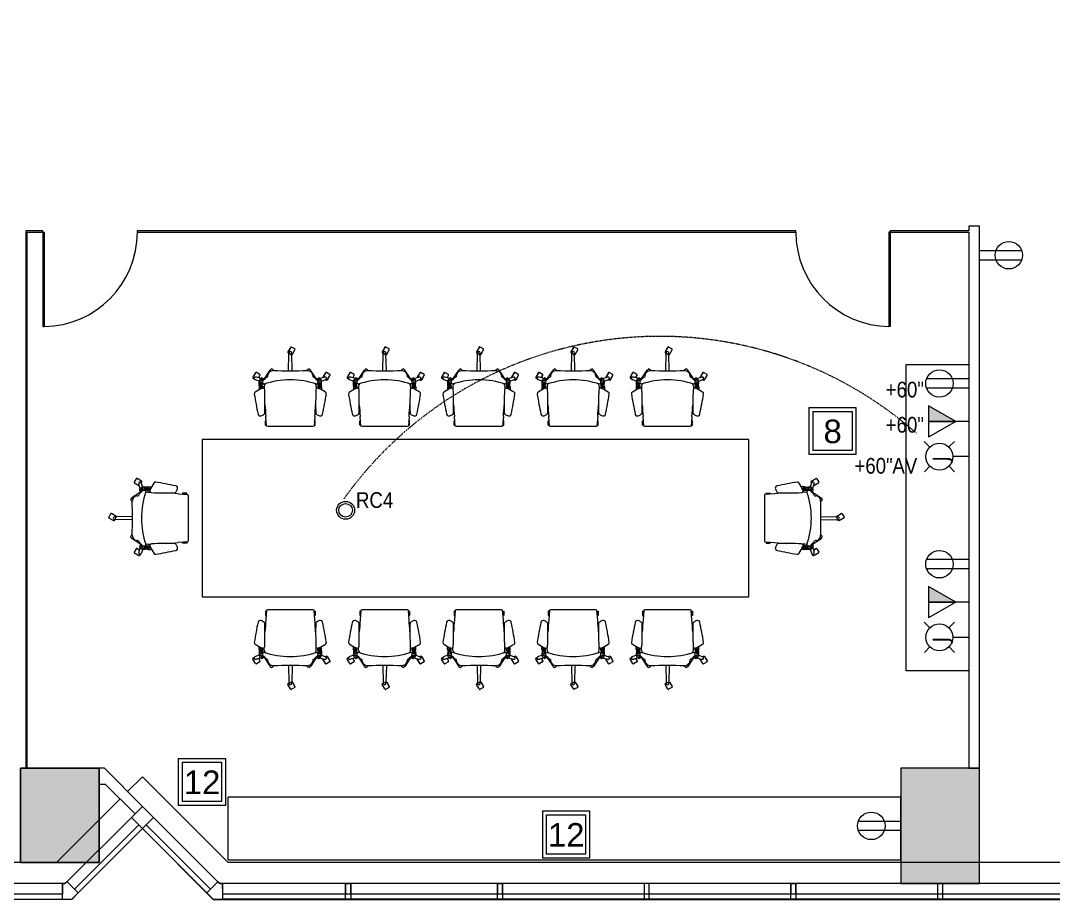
# Model space of a CAD drawing. Header units: inches. Extents: x 1 to 4591, y -953 to 1388.
# Drawn here: x 3199.8 to 3594.1, y -691.2 to -355.7 of the extents above; entities that cross this region are included whole.
import ezdxf

# ---------------------------------------------------------------- set-up
doc = ezdxf.new("R2010")
doc.units = ezdxf.units.IN
doc.header["$MEASUREMENT"] = 0
doc.linetypes.add('Overhead', pattern=[0.15625, 0.09375, -0.0625])
for name, color, linetype, lineweight in [('4th Floor Revit Background_dwg', 8, 'Continuous', 9), ('8309_BB$0$BB_COL_FILL', 7, 'Continuous', 9), ('A-ANNO-NOTE', 131, 'Continuous', 20), ('A-DOOR', 31, 'Continuous', 9), ('A-EXIST-GLAZ', 7, 'Continuous', 9), ('A-EXIST-WALL-INT', 7, 'Continuous', 9), ('A-FLOR', 192, 'Continuous', 13), ('A-FLOR-OVHD', 1, 'Overhead', 9), ('A-WALL', 113, 'Continuous', 50), ('E-COMM-IDEN', 2, 'Continuous', 9), ('E-ELEC-FIXT-IDEN', 2, 'Continuous', 9), ('I-FURN', 30, 'Continuous', 9), ('I-WALL', 2, 'Continuous', 9), ('Q-CASE', 31, 'Continuous', 9)]:
    doc.layers.add(name, color=color, linetype=linetype, lineweight=lineweight)
doc.styles.add('Arial_1', font='arial.ttf', dxfattribs={"height": 9})
doc.styles.add('Arial_3', font='arial.ttf', dxfattribs={"width": 0.85, "height": 6})
doc.styles.add('Tahoma', font='tahoma.ttf', dxfattribs={"height": 6})

# ---------------------------------------------------------------- blocks, each defined once
blk = doc.blocks.new('Single-Glass - No Frame - 36_ x 108_-2852479-4th Floor New Construction - Tel_Data_Elec Plan')
at = {"layer": 'A-DOOR', "color": 250, "lineweight": 20}
for p, q in [((17.5, 0.25), (17.5, 36.31)), ((18, 36.31), (17.5, 36.31)), ((18, 0.25), (18, 36.31)), ((18, 0.25), (17.5, 0.25))]:
    blk.add_line(p, q, dxfattribs=at)
at = {"layer": 'A-DOOR'}
blk.add_arc((18, 0.25), 36.07, 90.7943, 180, dxfattribs=at)
blk = doc.blocks.new('Single-Glass - No Frame - 36_ x 108_-2852480-4th Floor New Construction - Tel_Data_Elec Plan')
at = {"layer": 'A-DOOR', "color": 250, "lineweight": 20}
for p, q in [((17.5, -0.25), (17.5, -36.31)), ((18, -0.25), (17.5, -0.25)), ((18, -0.25), (18, -36.31)), ((18, -36.31), (17.5, -36.31))]:
    blk.add_line(p, q, dxfattribs=at)
at = {"layer": 'A-DOOR'}
blk.add_arc((18, -0.25), 36.07, 180, 269.2057, dxfattribs=at)
blk = doc.blocks.new('Counter Top _No Backsplash_ - Standard Counter Top-1529861-4th Floor New Construction - Tel_Data_Elec Plan')
at = {"layer": 'Q-CASE', "lineweight": 13}
for p, q in [((-47.26, 0), (-47.26, -24)), ((69.49, 0), (69.49, -24)), ((-47.26, -24), (69.49, -24))]:
    blk.add_line(p, q, dxfattribs=at)
blk = doc.blocks.new('Table - Rect - Adjustable Size - Table - Rect - Adjustable Size-3016151-4th Floor New Construction - Tel_Data_Elec Plan')
at = {"layer": 'I-FURN'}
for p, q in [((184.7, 48), (-24, 48)), ((-24, 48), (-24, -12)), ((184.7, -12), (184.7, 48)), ((-24, -12), (184.7, -12))]:
    blk.add_line(p, q, dxfattribs=at)
blk = doc.blocks.new('Counter Top _No Backsplash_ - Standard Counter Top-2804795-4th Floor New Construction - Tel_Data_Elec Plan')
at = {"layer": 'Q-CASE', "lineweight": 13}
for p, q in [((209.46, 0), (-47.26, 0)), ((-47.26, 0), (-47.26, -24)), ((209.46, 0), (209.46, -24)), ((-47.26, -24), (209.46, -24))]:
    blk.add_line(p, q, dxfattribs=at)
blk = doc.blocks.new('Chairs - Task Chair-553613-4th Floor New Construction - Tel_Data_Elec Plan')
at = {"layer": 'I-FURN'}
for p, q in [((-9.5, 17.28), (-9.5, 15.71)), ((-9.34, 17.28), (-9.5, 17.28)), ((-9.07, 17.74), (-9.34, 13.95)), ((-9.34, 15.71), (-9.34, 17.28)), ((-8.61, 17.87), (-9.07, 17.74)), ((8.61, 17.87), (-8.61, 17.87)), ((9.07, 17.74), (8.61, 17.87)), ((9.34, 13.95), (9.07, 17.74)), ((9.34, 15.71), (9.34, 17.28)), ((9.34, 17.28), (9.5, 17.28)), ((9.5, 17.28), (9.5, 15.71)), ((-9.5, 15.71), (-9.34, 15.71)), ((9.5, 15.71), (9.34, 15.71)), ((-11.87, 0.46), (-13.23, -0.01)), ((-11.94, 2.68), (-11.93, 3.82)), ((-11.85, 2.19), (-11.87, 0.38)), ((-11.8, 1.34), (-11.46, 1.34)), ((-11.79, 0.41), (-11.8, 1.34)), ((-10.5, 0.41), (-11.79, 0.41)), ((-11.51, 1.83), (-11.5, 3.09)), ((-11.46, 1.07), (-11.46, 3.04)), ((-11.01, 1.07), (-11.46, 1.07)), ((-11.01, 3.01), (-11.01, 1.07)), ((-11.01, 1.35), (-10.47, 1.36)), ((-10.98, 1.81), (-11, 3.05)), ((-10.67, 2.11), (-10.69, 1.35)), ((-10.57, 2.34), (-10.55, 2.67)), ((-10.55, 2.67), (-10.56, 3.18)), ((-10.28, 0.18), (-10.26, 0.13)), ((-10.26, 0.13), (-7.71, -3.75)), ((-9.92, 2.44), (-9.93, 3.44)), ((10.26, 0.13), (7.71, -3.75)), ((9.92, 2.44), (9.93, 3.44)), ((10.28, 0.18), (10.26, 0.13)), ((11.01, 1.35), (10.47, 1.36)), ((10.5, 0.41), (11.79, 0.41)), ((10.55, 2.67), (10.56, 3.18)), ((10.57, 2.34), (10.55, 2.67)), ((10.67, 2.11), (10.69, 1.35)), ((10.98, 1.81), (11, 3.05)), ((11.01, 3.01), (11.01, 1.07)), ((11.01, 1.07), (11.46, 1.07)), ((11.46, 1.07), (11.46, 3.04)), ((11.8, 1.34), (11.46, 1.34)), ((11.51, 1.83), (11.5, 3.09)), ((11.79, 0.41), (11.8, 1.34)), ((11.85, 2.19), (11.87, 0.38)), ((11.87, 0.46), (13.23, -0.01)), ((11.94, 2.68), (11.93, 3.82)), ((13.45, -0.11), (13.82, 0.11)), ((14.09, 0.03), (15.15, -1.8)), ((-13.23, -2.75), (-14.29, -0.91)), ((-14.27, -1.01), (-14.24, -0.99)), ((-13.31, -2.68), (-14.27, -1.01)), ((-14.21, -0.64), (-13.75, -0.37)), ((-13.27, -2.66), (-13.31, -2.68)), ((-11.66, -2.08), (-12.95, -2.82)), ((-11.25, -0.5), (-12.91, -1)), ((-12.18, -0.78), (-11.59, -1.8)), ((-12.14, -0.77), (-11.6, -1.7)), ((-11.1, -0.66), (-11.7, -0.04)), ((-11.6, -1.7), (-11.64, -1.72)), ((-9.9, -0.41), (-10.82, -0.7)), ((-7.71, -3.75), (-7.19, -4.17)), ((-0.66, -3.46), (-0.52, -10)), ((0.66, -3.46), (0.52, -10)), ((7.71, -3.75), (7.19, -4.17)), ((9.9, -0.41), (10.82, -0.7)), ((11.1, -0.66), (11.7, -0.04)), ((11.25, -0.5), (12.91, -1)), ((13.52, -2.75), (12.46, -0.91)), ((12.47, -1.01), (12.5, -0.99)), ((13.43, -2.68), (12.47, -1.01)), ((13.47, -2.66), (13.43, -2.68)), ((15.08, -2.08), (13.79, -2.82)), ((14.14, -0.05), (14.18, -0.03)), ((14.18, -0.03), (15.14, -1.7)), ((15.14, -1.7), (15.11, -1.72)), ((0.14, -12.46), (-0.91, -10.63)), ((-0.9, -10.73), (-0.87, -10.71)), ((0.06, -12.4), (-0.9, -10.73)), ((-0.84, -10.35), (-0.51, -10.16)), ((-0.51, -10.16), (0.45, -9.61)), ((1.71, -11.79), (0.42, -12.53)), ((0.72, -9.68), (1.78, -11.52)), ((0.77, -9.76), (0.8, -9.74)), ((0.8, -9.74), (1.77, -11.41)), ((1.77, -11.41), (1.73, -11.43)), ((0.1, -12.38), (0.06, -12.4))]:
    blk.add_line(p, q, dxfattribs=at)
for centre, radius, start, end in [((-8.78, 17.46), 0.589, 197.5488, 234.8938), ((-8.78, 15.53), 0.589, 134.4881, 162.4512), ((8.78, 17.46), 0.589, 305.1062, 342.4512), ((8.78, 15.53), 0.589, 17.5488, 45.5119), ((160.08, -23.12), 176.17, 168.1407, 170.6784), ((-11.48, 12.92), 0.859, 67.1573, 168.4211), ((-15.08, 4.35), 10.15, 60.0767, 67.2087), ((-10.32, 12.61), 0.615, 1.1809, 60.0767), ((-165.25, 9.42), 155.58, 357.9527, 1.1809), ((255.74, -8.01), 265.99, 175.2633, 176.2298), ((-255.74, -8.01), 265.99, 3.7702, 4.7367), ((165.25, 9.42), 155.58, 178.8191, 182.0473), ((10.32, 12.61), 0.615, 119.9233, 178.8191), ((15.08, 4.35), 10.15, 112.7913, 119.9233), ((11.48, 12.92), 0.859, 12.1424, 112.8427), ((-160.08, -23.12), 176.17, 9.3216, 11.8621), ((-13.01, 5.3), 0.749, 170.9769, 238.6662), ((1.3, 28.7), 28.17, 238.5497, 244.6019), ((-1.3, 28.7), 28.17, 295.3981, 301.4567), ((13.01, 5.3), 0.749, 301.5732, 9.0231), ((-11.06, 2.6), 0.887, 175.1633, 239.8143), ((-11.28, 0.37), 0.593, 179.0883, 275.9781), ((-11.2, 3.54), 0.533, 236.2491, 293.0328), ((-11.2, 3.47), 0.5, 238.5326, 292.9427), ((-11.36, 0.43), 0.657, 282.0358, 358.6793), ((-11.49, 2.63), 0.971, 302.0505, 342.3775), ((-10.48, 3.89), 0.711, 244.5158, 357.9527), ((-9.55, 0.85), 1.04, 126.1361, 211.8602), ((-11.69, 0.08), 1.25, 349.0811, 13.6231), ((-13.77, -4.39), 5.75, 42.5052, 54.6291), ((0, 31.42), 31.42, 251.1164, 288.8836), ((-8.09, 2.53), 1.84, 182.7113, 213.401), ((13.77, -4.39), 5.75, 125.3709, 137.4948), ((8.09, 2.53), 1.84, 326.599, 357.2887), ((10.48, 3.89), 0.711, 182.0473, 295.4842), ((9.55, 0.85), 1.04, 328.1398, 53.8639), ((11.69, 0.08), 1.25, 166.3769, 190.9189), ((11.49, 2.63), 0.971, 197.6225, 237.9495), ((11.36, 0.43), 0.657, 181.3207, 257.9642), ((11.2, 3.54), 0.533, 246.9672, 303.7509), ((11.2, 3.47), 0.5, 247.0573, 301.4674), ((11.28, 0.37), 0.593, 264.0219, 0.9117), ((11.06, 2.6), 0.887, 300.1857, 4.8367), ((13.92, -0.07), 0.2, 30, 119.888), ((-14.11, -0.81), 0.2, 120, 210.2094), ((-13.37, -0.61), 0.445, 153.9362, 242.1792), ((-13.25, -0.67), 0.583, 123.4497, 153.9089), ((-13.31, -0.49), 0.583, 242.1792, 272.5752), ((-12.73, -1.46), 1.53, 109.2073, 123.5114), ((-13.35, 0.46), 1.53, 272.498, 286.7927), ((-13.05, -2.65), 0.2, 210, 300), ((-11.76, -1.9), 0.2, 299.8879, 30), ((-10.91, -0.39), 0.323, 235.5284, 330.3379), ((-11.38, 0), 0.922, 323.5318, 350.3393), ((-5.74, 3.53), 5.54, 226.82, 238.9813), ((-23.82, -2.16), 15.26, 1.4313, 3.5527), ((-6.32, -1.36), 2.29, 190.6082, 225.4023), ((-6.2, -0.69), 2.87, 232.9914, 264.295), ((-7.35, -3.06), 1.12, 277.9248, 334.3781), ((0, -248.58), 245.12, 88.4848, 91.5152), ((7.35, -3.06), 1.12, 205.6219, 262.0752), ((6.2, -0.69), 2.87, 275.705, 307.0086), ((6.32, -1.36), 2.29, 314.5977, 349.3918), ((23.82, -2.16), 15.26, 176.4473, 178.5687), ((5.74, 3.53), 5.54, 301.0187, 313.18), ((11.38, 0), 0.922, 189.6607, 216.4682), ((10.91, -0.39), 0.323, 209.6621, 304.4716), ((12.63, -0.81), 0.2, 195.1327, 209.8705), ((13.35, 0.46), 1.53, 253.2073, 267.502), ((12.73, -1.46), 1.53, 56.4124, 70.7927), ((13.31, -0.49), 0.583, 267.4248, 297.8208), ((13.69, -2.65), 0.2, 210, 300), ((13.25, -0.67), 0.583, 26.0911, 56.3507), ((13.37, -0.61), 0.445, 297.8208, 26.0638), ((14.98, -1.9), 0.2, 299.832, 30), ((-0.74, -10.53), 0.2, 119.8643, 210), ((1.01, -9.97), 1.53, 181.2073, 195.5495), ((0.1, -10.22), 0.583, 195.5495, 225.746), ((0, -10.32), 0.445, 225.7229, 314.2771), ((-0.1, -10.22), 0.583, 314.254, 344.4505), ((0.55, -9.78), 0.2, 95.235, 119.8607), ((-1.01, -9.97), 1.53, 344.4505, 358.7927), ((0.55, -9.78), 0.2, 29.8466, 95.235), ((1.61, -11.62), 0.2, 300, 30), ((0.32, -12.36), 0.2, 210, 300.1357)]:
    blk.add_arc(centre, radius, start, end, dxfattribs=at)
blk = doc.blocks.new('Chairs - Task Chair-1600588-4th Floor New Construction - Tel_Data_Elec Plan')
at = {"layer": 'I-FURN'}
for p, q in [((0.14, 12.46), (-0.91, 10.63)), ((0.06, 12.4), (-0.9, 10.73)), ((0.1, 12.38), (0.06, 12.4)), ((1.71, 11.79), (0.42, 12.53)), ((-0.9, 10.73), (-0.87, 10.71)), ((-0.84, 10.35), (-0.51, 10.16)), ((-0.66, 3.46), (-0.52, 10)), ((-0.51, 10.16), (0.45, 9.61)), ((0.66, 3.46), (0.52, 10)), ((0.72, 9.68), (1.78, 11.52)), ((0.77, 9.76), (0.8, 9.74)), ((0.8, 9.74), (1.77, 11.41)), ((1.77, 11.41), (1.73, 11.43)), ((-7.71, 3.75), (-7.19, 4.17)), ((7.71, 3.75), (7.19, 4.17)), ((-13.23, 2.75), (-14.29, 0.91)), ((-13.31, 2.68), (-14.27, 1.01)), ((-14.27, 1.01), (-14.24, 0.99)), ((-14.21, 0.64), (-13.75, 0.37)), ((-13.27, 2.66), (-13.31, 2.68)), ((-11.87, -0.46), (-13.23, 0.01)), ((-11.66, 2.08), (-12.95, 2.82)), ((-11.25, 0.5), (-12.91, 1)), ((-12.18, 0.78), (-11.59, 1.8)), ((-12.14, 0.77), (-11.6, 1.7)), ((-11.1, 0.66), (-11.7, 0.04)), ((-11.6, 1.7), (-11.64, 1.72)), ((-9.9, 0.41), (-10.82, 0.7)), ((-10.26, -0.13), (-7.71, 3.75)), ((10.26, -0.13), (7.71, 3.75)), ((9.9, 0.41), (10.82, 0.7)), ((11.1, 0.66), (11.7, 0.04)), ((11.25, 0.5), (12.91, 1)), ((11.87, -0.46), (13.23, 0.01)), ((13.52, 2.75), (12.46, 0.91)), ((13.43, 2.68), (12.47, 1.01)), ((12.47, 1.01), (12.5, 0.99)), ((13.47, 2.66), (13.43, 2.68)), ((13.45, 0.11), (13.82, -0.11)), ((15.08, 2.08), (13.79, 2.82)), ((14.09, -0.03), (15.15, 1.8)), ((14.14, 0.05), (14.18, 0.03)), ((14.18, 0.03), (15.14, 1.7)), ((15.14, 1.7), (15.11, 1.72)), ((-11.94, -2.68), (-11.93, -3.82)), ((-11.85, -2.19), (-11.87, -0.38)), ((-11.79, -0.41), (-11.8, -1.34)), ((-11.8, -1.34), (-11.46, -1.34)), ((-10.5, -0.41), (-11.79, -0.41)), ((-11.51, -1.83), (-11.5, -3.09)), ((-11.46, -1.07), (-11.46, -3.04)), ((-11.01, -1.07), (-11.46, -1.07)), ((-11.01, -3.01), (-11.01, -1.07)), ((-11.01, -1.35), (-10.47, -1.36)), ((-10.98, -1.81), (-11, -3.05)), ((-10.67, -2.11), (-10.69, -1.35)), ((-10.57, -2.34), (-10.55, -2.67)), ((-10.55, -2.67), (-10.56, -3.18)), ((-10.28, -0.18), (-10.26, -0.13)), ((-9.92, -2.44), (-9.93, -3.44)), ((9.92, -2.44), (9.93, -3.44)), ((10.28, -0.18), (10.26, -0.13)), ((11.01, -1.35), (10.47, -1.36)), ((10.5, -0.41), (11.79, -0.41)), ((10.57, -2.34), (10.55, -2.67)), ((10.55, -2.67), (10.56, -3.18)), ((10.67, -2.11), (10.69, -1.35)), ((10.98, -1.81), (11, -3.05)), ((11.01, -1.07), (11.46, -1.07)), ((11.01, -3.01), (11.01, -1.07)), ((11.46, -1.07), (11.46, -3.04)), ((11.8, -1.34), (11.46, -1.34)), ((11.51, -1.83), (11.5, -3.09)), ((11.79, -0.41), (11.8, -1.34)), ((11.85, -2.19), (11.87, -0.38)), ((11.94, -2.68), (11.93, -3.82)), ((-9.5, -15.71), (-9.34, -15.71)), ((-9.5, -17.28), (-9.5, -15.71)), ((-9.07, -17.74), (-9.34, -13.95)), ((-9.34, -15.71), (-9.34, -17.28)), ((9.34, -13.95), (9.07, -17.74)), ((9.34, -15.71), (9.34, -17.28)), ((9.5, -15.71), (9.34, -15.71)), ((9.5, -17.28), (9.5, -15.71)), ((-9.34, -17.28), (-9.5, -17.28)), ((-8.61, -17.87), (-9.07, -17.74)), ((8.61, -17.87), (-8.61, -17.87)), ((9.07, -17.74), (8.61, -17.87)), ((9.34, -17.28), (9.5, -17.28))]:
    blk.add_line(p, q, dxfattribs=at)
for centre, radius, start, end in [((0.32, 12.36), 0.2, 59.8643, 150), ((-0.74, 10.53), 0.2, 150, 240.1357), ((1.01, 9.97), 1.53, 164.4505, 178.7927), ((0.1, 10.22), 0.583, 134.254, 164.4505), ((0, 10.32), 0.445, 45.7229, 134.2771), ((-0.1, 10.22), 0.583, 15.5495, 45.746), ((0.55, 9.78), 0.2, 240.1393, 264.765), ((-1.01, 9.97), 1.53, 1.2073, 15.5495), ((0.55, 9.78), 0.2, 264.765, 330.1534), ((1.61, 11.62), 0.2, 330, 60), ((-7.35, 3.06), 1.12, 25.6219, 82.0752), ((7.35, 3.06), 1.12, 97.9248, 154.3781), ((-14.11, 0.81), 0.2, 149.7906, 240), ((-13.37, 0.61), 0.445, 117.8208, 206.0638), ((-13.25, 0.67), 0.583, 206.0911, 236.5503), ((-13.31, 0.49), 0.583, 87.4248, 117.8208), ((-12.73, 1.46), 1.53, 236.4886, 250.7927), ((-13.35, -0.46), 1.53, 73.2073, 87.502), ((-13.05, 2.65), 0.2, 60, 150), ((-11.28, -0.37), 0.593, 84.0219, 180.9117), ((-11.76, 1.9), 0.2, 330, 60.1121), ((-11.36, -0.43), 0.657, 1.3207, 77.9642), ((-10.91, 0.39), 0.323, 29.6621, 124.4716), ((-11.38, 0), 0.922, 9.6607, 36.4682), ((-11.69, -0.08), 1.25, 346.3769, 10.9189), ((-13.77, 4.39), 5.75, 305.3709, 317.4948), ((0, -31.42), 31.42, 71.1164, 108.8836), ((-5.74, -3.53), 5.54, 121.0187, 133.18), ((-23.82, 2.16), 15.26, 356.4473, 358.5687), ((-6.32, 1.36), 2.29, 134.5977, 169.3918), ((-6.2, 0.69), 2.87, 95.705, 127.0086), ((0, 248.58), 245.12, 268.4848, 271.5152), ((6.2, 0.69), 2.87, 52.9914, 84.295), ((6.32, 1.36), 2.29, 10.6082, 45.4023), ((23.82, 2.16), 15.26, 181.4313, 183.5527), ((5.74, -3.53), 5.54, 46.82, 58.9813), ((13.77, 4.39), 5.75, 222.5052, 234.6291), ((11.69, -0.08), 1.25, 169.0811, 193.6231), ((11.38, 0), 0.922, 143.5318, 170.3393), ((10.91, 0.39), 0.323, 55.5284, 150.3379), ((11.36, -0.43), 0.657, 102.0358, 178.6793), ((11.28, -0.37), 0.593, 359.0883, 95.9781), ((12.63, 0.81), 0.2, 150.1295, 164.8673), ((13.35, -0.46), 1.53, 92.498, 106.7927), ((12.73, 1.46), 1.53, 289.2073, 303.5876), ((13.31, 0.49), 0.583, 62.1792, 92.5752), ((13.69, 2.65), 0.2, 60, 150), ((13.25, 0.67), 0.583, 303.6493, 333.9089), ((13.37, 0.61), 0.445, 333.9362, 62.1792), ((14.98, 1.9), 0.2, 330, 60.168), ((1.3, -28.7), 28.17, 115.3981, 121.4503), ((-11.06, -2.6), 0.887, 120.1857, 184.8367), ((-11.2, -3.54), 0.533, 66.9672, 123.7509), ((-11.2, -3.47), 0.5, 67.0573, 121.4674), ((-11.49, -2.63), 0.971, 17.6225, 57.9495), ((-10.48, -3.89), 0.711, 2.0473, 115.4842), ((-9.55, -0.85), 1.04, 148.1398, 233.8639), ((-8.09, -2.53), 1.84, 146.599, 177.2887), ((-165.25, -9.42), 155.58, 358.8191, 2.0473), ((8.09, -2.53), 1.84, 2.7113, 33.401), ((165.25, -9.42), 155.58, 177.9527, 181.1809), ((10.48, -3.89), 0.711, 64.5158, 177.9527), ((9.55, -0.85), 1.04, 306.1361, 31.8602), ((11.49, -2.63), 0.971, 122.0505, 162.3775), ((-1.3, -28.7), 28.17, 58.5433, 64.6019), ((11.2, -3.54), 0.533, 56.2491, 113.0328), ((11.2, -3.47), 0.5, 58.5326, 112.9427), ((11.06, -2.6), 0.887, 355.1633, 59.8143), ((13.92, 0.07), 0.2, 240.112, 330), ((-13.01, -5.3), 0.749, 121.3338, 189.0231), ((160.08, 23.12), 176.17, 189.3216, 191.8593), ((-160.08, 23.12), 176.17, 348.1379, 350.6784), ((13.01, -5.3), 0.749, 350.9769, 58.4268), ((255.74, 8.01), 265.99, 183.7702, 184.7367), ((-255.74, 8.01), 265.99, 355.2633, 356.2298), ((-11.48, -12.92), 0.859, 191.5789, 292.8427), ((-15.08, -4.35), 10.15, 292.7913, 299.9233), ((-10.32, -12.61), 0.615, 299.9233, 358.8191), ((-8.78, -15.53), 0.589, 197.5488, 225.5119), ((8.78, -15.53), 0.589, 314.4881, 342.4512), ((10.32, -12.61), 0.615, 181.1809, 240.0767), ((15.08, -4.35), 10.15, 240.0767, 247.2087), ((11.48, -12.92), 0.859, 247.1573, 347.8576), ((-8.78, -17.46), 0.589, 125.1062, 162.4512), ((8.78, -17.46), 0.589, 17.5488, 54.8938)]:
    blk.add_arc(centre, radius, start, end, dxfattribs=at)
blk = doc.blocks.new('4th Floor Revit Background_dwg-1506688-4th Floor New Construction - Tel_Data_Elec Plan')
at = {"layer": '8309_BB$0$BB_COL_FILL'}
for points in [[(1654.34, 163.78), (1682.34, 163.78), (1682.34, 199.78), (1652.34, 199.78), (1652.34, 163.78), (1654.25, 163.78)], [(2018.34, 155.78), (2018.34, 199.78), (1988.34, 199.78), (1988.34, 155.78)]]:
    blk.add_hatch(color=256, dxfattribs=at).paths.add_polyline_path(points, flags=0)
at = {"layer": 'A-EXIST-GLAZ'}
h = blk.add_hatch(color=256, dxfattribs=at)
h.paths.add_polyline_path([(1671.83, 149.74), (1671.9, 149.81), (1668.34, 149.81), (1668.34, 149.74)], flags=0)
h.paths.add_polyline_path([(1109.32, 312.1), (1112.81, 312.1), (1112.8, 312.15), (1109.27, 312.15)], flags=0)
h.paths.add_polyline_path([(618.39, 803.03), (618.39, 803.03), (615.93, 805.49)], flags=0)
at = {"layer": '8309_BB$0$BB_COL_FILL'}
for p, q in [((1682.34, 199.78), (1652.34, 199.78)), ((1652.34, 199.78), (1652.34, 163.78)), ((1682.34, 163.78), (1682.34, 199.78)), ((2018.34, 199.78), (1988.34, 199.78)), ((1988.34, 199.78), (1988.34, 155.78)), ((2018.34, 155.78), (2018.34, 199.78)), ((1652.34, 163.78), (1654.25, 163.78)), ((1654.25, 163.78), (1654.34, 163.78)), ((1654.34, 163.78), (1682.34, 163.78)), ((1988.34, 155.78), (2018.34, 155.78))]:
    blk.add_line(p, q, dxfattribs=at)
at = {"layer": 'A-EXIST-GLAZ'}
for p, q in [((1698.84, 196.55), (1693.18, 190.89)), ((1698.84, 185.24), (1728.32, 155.76)), ((1671.85, 149.76), (1703.08, 180.99)), ((1672.88, 153.62), (1697.46, 178.2)), ((1700.22, 178.2), (1724.81, 153.62)), ((1668.34, 155.78), (1389.3, 155.78)), ((2729.32, 155.78), (1729.43, 155.78)), ((2840.94, 151.78), (1729.51, 151.78)), ((2845.34, 149.78), (1729.34, 149.78))]:
    blk.add_line(p, q, dxfattribs=at)
at = {"layer": 'A-EXIST-GLAZ', "flags": 128}
for points in [[(1154.24, 275.67), (1150, 271.43), (1147.53, 273.89), (1271.64, 149.78), (1668.34, 149.78)], [(1668.34, 151.78), (1272.47, 151.78), (1151.41, 272.84)], [(2058.34, 151.78), (2004.34, 151.78), (2004.34, 155.74), (2002.34, 155.74), (2002.34, 151.78), (1948.34, 151.78), (1948.34, 155.74), (1946.33, 155.74), (1946.33, 151.78), (1892.34, 151.78), (1892.34, 155.74), (1890.34, 155.74), (1890.34, 151.78), (1836.34, 151.78), (1836.34, 155.74), (1834.33, 155.74), (1834.33, 151.78), (1778.34, 151.78), (1778.34, 155.74), (1776.33, 155.74), (1776.33, 151.78), (1729.51, 151.78), (1729.43, 155.78), (1728.34, 155.74), (1727.63, 156.45), (1724.81, 153.62), (1700.26, 178.17), (1703.08, 180.99), (1698.84, 185.24)], [(2729.32, 163.78), (1731.61, 163.78), (1698.84, 196.55)], [(1690.36, 188.07), (1666.07, 163.78), (1389.3, 163.78)], [(1696.01, 182.41), (1694.6, 180.99), (1697.43, 178.17), (1672.88, 153.62), (1670.05, 156.45), (1669.34, 155.74), (1668.34, 155.74), (1668.34, 151.78), (1616.34, 151.78)], [(1670.05, 156.45), (1674.29, 152.21), (1671.83, 149.74), (1668.34, 149.74), (1668.34, 155.74), (1669.34, 155.74), (1696.01, 182.41)], [(1725.83, 149.76), (1698.84, 176.75), (1694.6, 180.99), (1696.01, 182.41)], [(1698.84, 185.24), (1703.08, 180.99), (1698.84, 176.75)], [(1725.86, 149.74), (1723.39, 152.21), (1727.63, 156.45), (1728.34, 155.74), (1729.34, 155.74), (1729.34, 149.74), (1725.86, 149.74)]]:
    blk.add_lwpolyline(points, dxfattribs=at)
for points in [[(1776.33, 155.74), (1778.34, 155.74), (1778.34, 149.8), (1776.33, 149.8)], [(1834.33, 155.74), (1836.34, 155.74), (1836.34, 149.8), (1834.33, 149.8)], [(1892.34, 155.74), (1890.34, 155.74), (1890.34, 149.8), (1892.34, 149.8)], [(1946.33, 155.74), (1948.34, 155.74), (1948.34, 149.8), (1946.33, 149.8)], [(2004.34, 155.74), (2002.34, 155.74), (2002.34, 149.8), (2004.34, 149.8)]]:
    blk.add_lwpolyline(points, close=True, dxfattribs=at)
at = {"layer": 'A-EXIST-WALL-INT'}
for p, q in [((1652.34, 199.78), (1654.34, 199.78)), ((1654.84, 199.78), (1682.34, 199.78)), ((1988.34, 188.78), (1988.34, 164.78)), ((1988.34, 164.78), (1988.34, 155.78))]:
    blk.add_line(p, q, dxfattribs=at)
at = {"layer": 'A-EXIST-WALL-INT', "flags": 128}
for points in [[(1682.34, 193.78), (1682.34, 163.78), (1652.34, 163.78), (1652.34, 199.78)], [(1988.34, 155.78), (2018.34, 155.78), (2018.34, 199.78)], [(2014.34, 199.78), (1988.34, 199.78), (1988.34, 188.78)]]:
    blk.add_lwpolyline(points, dxfattribs=at)
blk = doc.blocks.new('FORM Equipment_Fixture Tag - Square-214315-4th Floor New Construction - Tel_Data_Elec Plan')
at = {"layer": 'A-ANNO-NOTE'}
for p, q in [((-0.09375, 0.09375), (0.09375, 0.09375)), ((-0.09375, 0.09375), (0.09375, 0.09375)), ((-0.09375, 0.09375), (0.09375, 0.09375)), ((-0.09375, 0.09375), (-0.09375, -0.09375)), ((0.09375, 0.09375), (0.09375, -0.09375)), ((-0.078125, 0.078125), (-0.078125, -0.078125)), ((-0.078125, 0.078125), (0.078125, 0.078125)), ((0.078125, 0.078125), (0.078125, -0.078125)), ((0.078125, -0.078125), (-0.078125, -0.078125)), ((0.09375, -0.09375), (-0.09375, -0.09375))]:
    blk.add_line(p, q, dxfattribs=at)

msp = doc.modelspace()

# ---------------------------------------------------------------- hatches: boundary and pattern name
at = {"layer": 'A-ANNO-NOTE', "lineweight": 9}
for points in [[(3556.89, -508.79), (3546.44, -502.79), (3546.44, -508.79)], [(3556.89, -577.79), (3546.44, -571.79), (3546.44, -577.79)]]:
    msp.add_hatch(color=256, dxfattribs=at).paths.add_polyline_path(points, flags=0)

# ---------------------------------------------------------------- linework, layer by layer
at = {"layer": 'A-ANNO-NOTE'}
for p, q in [((3565.81, -443.55), (3582.01, -443.55)), ((3565.81, -447.04), (3582.01, -447.04)), ((3561.81, -492.55), (3545.61, -492.55)), ((3561.81, -496.04), (3545.61, -496.04)), ((3546.44, -502.79), (3546.44, -508.79)), ((3556.89, -508.79), (3546.44, -502.79)), ((3546.44, -502.79), (3546.44, -514.79)), ((3556.89, -508.79), (3546.44, -502.79)), ((3546.44, -508.79), (3556.89, -508.79)), ((3561.81, -508.79), (3546.44, -508.79)), ((3556.89, -508.79), (3546.44, -514.79)), ((3554.18, -518.53), (3556.31, -516.4)), ((3546.89, -518.59), (3544.76, -516.47)), ((3561.81, -522.21), (3555.72, -522.21)), ((3546.95, -525.89), (3544.83, -528.01)), ((3554.25, -525.82), (3556.37, -527.95)), ((3561.81, -561.55), (3545.61, -561.55)), ((3561.81, -565.04), (3545.61, -565.04)), ((3546.44, -571.79), (3546.44, -577.79)), ((3556.89, -577.79), (3546.44, -571.79)), ((3546.44, -571.79), (3546.44, -583.79)), ((3556.89, -577.79), (3546.44, -571.79)), ((3546.44, -577.79), (3556.89, -577.79)), ((3561.81, -577.79), (3546.44, -577.79)), ((3556.89, -577.79), (3546.44, -583.79)), ((3546.89, -587.59), (3544.76, -585.47)), ((3554.18, -587.53), (3556.31, -585.4)), ((3561.81, -591.21), (3555.72, -591.21)), ((3546.95, -594.89), (3544.83, -597.01)), ((3554.25, -594.82), (3556.37, -596.95)), ((3535.81, -661.47), (3519.61, -661.47)), ((3535.81, -664.95), (3519.61, -664.95))]:
    msp.add_line(p, q, dxfattribs=at)
for centre, radius in [((3577.06, -445.3), 5.25), ((3550.57, -494.29), 5.25), ((3550.57, -522.21), 5.16), ((3323.87, -542.71), 3.42), ((3323.87, -542.71), 2.62), ((3550.57, -563.29), 5.25), ((3550.57, -591.21), 5.16), ((3524.57, -663.21), 5.25)]:
    msp.add_circle(centre, radius, dxfattribs=at)
at = {"layer": 'A-FLOR'}
for p, q in [((3219.38, -691.18), (3246.32, -664.24)), ((3246.32, -664.24), (3273.33, -691.25)), ((2819.09, -691.18), (3219.38, -691.18)), ((3273.33, -691.25), (4392.76, -691.25))]:
    msp.add_line(p, q, dxfattribs=at)
at = {"layer": 'A-FLOR-OVHD'}
msp.add_arc((3443.81, -624.53), 148.25, 48.6384, 144.4405, dxfattribs=at)
at = {"layer": 'A-WALL', "color": 250, "lineweight": 20}
for p, q in [((3565.81, -434.21), (3561.81, -434.21)), ((3561.81, -434.21), (3561.81, -435.97)), ((3561.81, -436.47), (3561.81, -641.21)), ((3565.81, -641.21), (3565.81, -434.21)), ((3231.77, -641.21), (3229.81, -641.21)), ((3229.81, -641.21), (3229.81, -647.21)), ((3246.32, -655.75), (3231.77, -641.21)), ((3561.81, -641.21), (3565.81, -641.21)), ((3229.81, -647.21), (3232.12, -647.21)), ((3232.12, -647.21), (3243.49, -658.58)), ((3243.49, -658.58), (3246.32, -655.75))]:
    msp.add_line(p, q, dxfattribs=at)
at = {"layer": 'I-WALL', "color": 250, "lineweight": 20}
for p, q in [((3201.81, -435.97), (3201.81, -641.21)), ((3208.31, -435.97), (3201.81, -435.97)), ((3202.31, -641.21), (3202.31, -436.47)), ((3202.31, -436.47), (3208.31, -436.47)), ((3208.31, -436.47), (3208.31, -435.97)), ((3495.81, -435.97), (3244.31, -435.97)), ((3244.31, -435.97), (3244.31, -436.47)), ((3244.31, -436.47), (3495.81, -436.47)), ((3495.81, -436.47), (3495.81, -435.97)), ((3561.81, -435.97), (3531.81, -435.97)), ((3531.81, -435.97), (3531.81, -436.47)), ((3531.81, -436.47), (3561.81, -436.47)), ((3201.81, -641.21), (3202.31, -641.21))]:
    msp.add_line(p, q, dxfattribs=at)

# ---------------------------------------------------------------- block references
at = {"layer": '4th Floor Revit Background_dwg', "color": 7}
msp.add_blockref('4th Floor Revit Background_dwg-1506688-4th Floor New Construction - Tel_Data_Elec Plan', (1547.47, -840.99), dxfattribs=at)
at = {"layer": 'A-ANNO-NOTE', "xscale": 96, "yscale": 96, "zscale": 96}
for p in [(3509.7, -512.42), (3268.97, -646.41), (3407.98, -666.49)]:
    msp.add_blockref('FORM Equipment_Fixture Tag - Square-214315-4th Floor New Construction - Tel_Data_Elec Plan', p, dxfattribs=at)
at = {"layer": 'A-DOOR', "lineweight": 13, "rotation": 180}
msp.add_blockref('Single-Glass - No Frame - 36_ x 108_-2852479-4th Floor New Construction - Tel_Data_Elec Plan', (3226.31, -436.22), dxfattribs=at)
at = {"layer": 'A-DOOR', "lineweight": 13}
msp.add_blockref('Single-Glass - No Frame - 36_ x 108_-2852480-4th Floor New Construction - Tel_Data_Elec Plan', (3513.81, -436.22), dxfattribs=at)
at = {"layer": 'I-FURN'}
for name, p, rotation in [('Chairs - Task Chair-1600588-4th Floor New Construction - Tel_Data_Elec Plan', (3302.76, -492.89), 359.9999980909041), ('Chairs - Task Chair-1600588-4th Floor New Construction - Tel_Data_Elec Plan', (3338.76, -492.89), 359.9999980909041), ('Chairs - Task Chair-1600588-4th Floor New Construction - Tel_Data_Elec Plan', (3374.76, -492.89), 359.9999980909041), ('Chairs - Task Chair-1600588-4th Floor New Construction - Tel_Data_Elec Plan', (3410.76, -492.89), 359.9999980909041), ('Chairs - Task Chair-1600588-4th Floor New Construction - Tel_Data_Elec Plan', (3446.76, -492.89), 359.9999980909041), ('Chairs - Task Chair-1600588-4th Floor New Construction - Tel_Data_Elec Plan', (3245.95, -545.71), 90.0000000000001), ('Chairs - Task Chair-553613-4th Floor New Construction - Tel_Data_Elec Plan', (3501.68, -545.71), 89.9999999999999), ('Chairs - Task Chair-553613-4th Floor New Construction - Tel_Data_Elec Plan', (3302.76, -598.53), 1.909095910416422e-06), ('Chairs - Task Chair-553613-4th Floor New Construction - Tel_Data_Elec Plan', (3338.76, -598.53), 1.909095910416422e-06), ('Chairs - Task Chair-553613-4th Floor New Construction - Tel_Data_Elec Plan', (3374.76, -598.53), 1.909095910416422e-06), ('Chairs - Task Chair-553613-4th Floor New Construction - Tel_Data_Elec Plan', (3410.76, -598.53), 1.909095910416422e-06), ('Chairs - Task Chair-553613-4th Floor New Construction - Tel_Data_Elec Plan', (3446.76, -598.53), 1.909095910416422e-06)]:
    msp.add_blockref(name, p, dxfattribs=dict(at, rotation=rotation))
msp.add_blockref('Table - Rect - Adjustable Size - Table - Rect - Adjustable Size-3016151-4th Floor New Construction - Tel_Data_Elec Plan', (3293.11, -563.71), dxfattribs=at)
at = {"layer": 'Q-CASE', "lineweight": 13}
for name, p, rotation in [('Counter Top _No Backsplash_ - Standard Counter Top-1529861-4th Floor New Construction - Tel_Data_Elec Plan', (3561.81, -534.47), 269.9999999999999), ('Counter Top _No Backsplash_ - Standard Counter Top-2804795-4th Floor New Construction - Tel_Data_Elec Plan', (3488.55, -676.21), 180)]:
    msp.add_blockref(name, p, dxfattribs=dict(at, rotation=rotation))

# ---------------------------------------------------------------- texts
at = {"layer": 'A-ANNO-NOTE', "lineweight": 9, "char_height": 9, "attachment_point": 2, "line_spacing_factor": 0.941778, "style": 'Arial_1'}
for s, insert, width in [('8', (3509.8, -508.06), 8.3742), ('12', (3269.07, -642.05), 16.7484), ('12', (3408.09, -662.14), 16.7484)]:
    msp.add_mtext(s, dxfattribs=dict(at, insert=insert, width=width))
at = {"layer": 'A-ANNO-NOTE', "lineweight": 9, "char_height": 6, "width": 4.1208, "attachment_point": 1, "rotation": 90, "style": 'Tahoma'}
for insert in [(3548.05, -524.12), (3548.05, -593.12)]:
    msp.add_mtext('J', dxfattribs=dict(at, insert=insert))
at = {"layer": 'E-COMM-IDEN', "insert": (3537.36, -507.05), "char_height": 6, "width": 17.336, "attachment_point": 2, "line_spacing_factor": 0.941778, "style": 'Arial_3'}
msp.add_mtext('+60"', dxfattribs=at)
at = {"layer": 'E-ELEC-FIXT-IDEN', "char_height": 6, "attachment_point": 2, "line_spacing_factor": 0.941778, "style": 'Arial_3'}
for s, insert, width in [('+60"', (3537.36, -493.6), 17.336), ('+60"', (3525.43, -522.71), 17.336), ('AV', (3537.36, -522.71), 11.3125), ('RC4', (3334.94, -535.78), 16.8953)]:
    msp.add_mtext(s, dxfattribs=dict(at, insert=insert, width=width))

doc.saveas('drawing.dxf')
